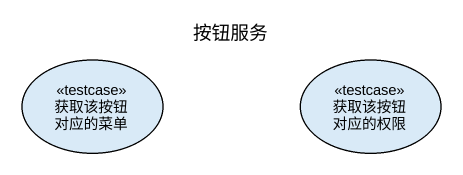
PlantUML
@startuml
title 按钮服务
usecase "获取该按钮 对应的菜单" as 获取该按钮_对应的菜单 <<testcase>>
usecase "获取该按钮 对应的权限" as 获取该按钮_对应的权限 <<testcase>>
@enduml
